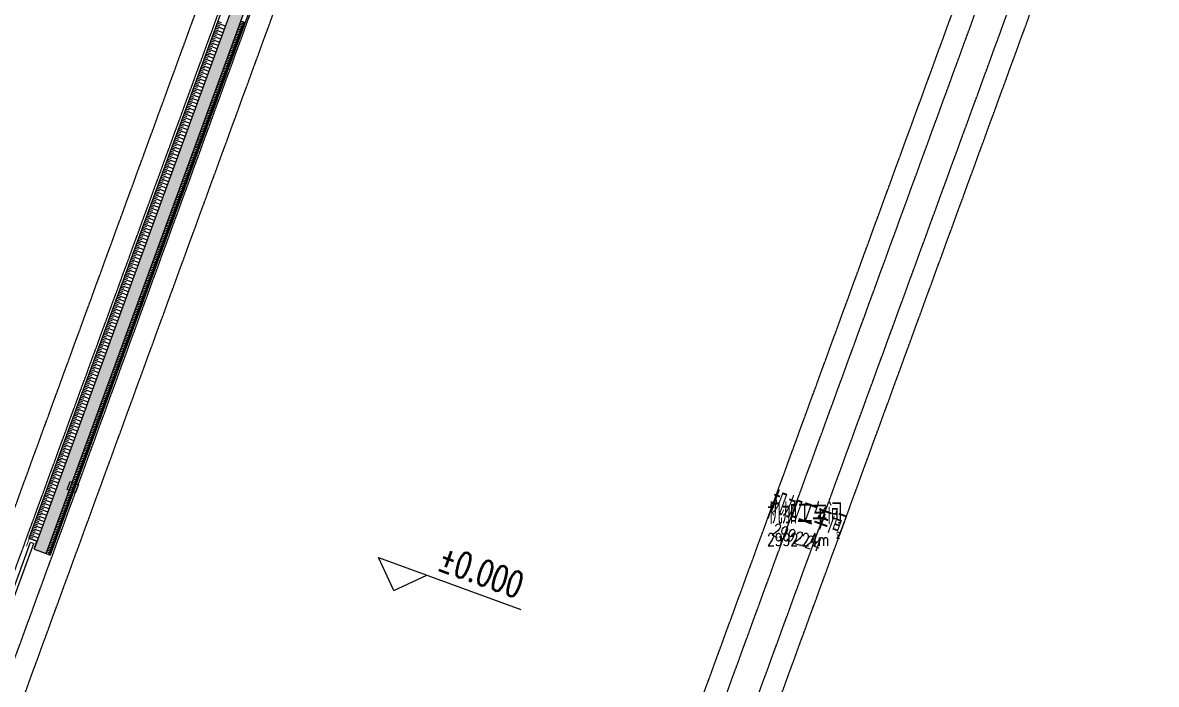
# Model space of a CAD drawing. Extents: x -111898 to 889894, y -2 to 1194865.
# Drawn here: x 686082 to 712396, y 981947 to 997306 of the extents above; entities that cross this region are included whole.
import ezdxf

# ---------------------------------------------------------------- set-up
doc = ezdxf.new("R2010")
doc.units = 0
doc.header["$LTSCALE"] = 10
doc.header["$MEASUREMENT"] = 0
doc.linetypes.add('10平面$0$10平面$0$DASH', pattern=[0.35, 0.25, -0.1])
doc.linetypes.add('10平面$0$DASH', pattern=[0.35, 0.25, -0.1])
doc.layers.get('Defpoints').update_dxf_attribs({"color": 210})
for name, color, linetype in [('0-WALL', 252, 'Continuous'), ('10平面$0$10平面$0$WINDOW', 4, 'Continuous'), ('10平面$0$10平面$0$WINDOW_TEXT', 7, 'Continuous'), ('10平面$0$99平面图例外参$0$A-HATCH-2', 251, 'Continuous'), ('10平面$0$A-LIN-V', 9, 'Continuous'), ('10平面$0$A-SFCE', 30, 'Continuous'), ('10平面$0$AS-WALL', 40, 'Continuous'), ('10平面$0$PUB_HATCH', 8, 'Continuous'), ('WALL', 252, 'Continuous'), ('建-房间', 252, 'Continuous')]:
    doc.layers.add(name, color=color, linetype=linetype)
doc.styles.add('10平面$0$10平面$0$_TCH_WINDOW', font='SIMPLEX', dxfattribs={"height": 3.5, "bigfont": 'GBCBIG'})
doc.styles.add('10平面$0$A-AREA', font='SIMPLEX', dxfattribs={"bigfont": 'GBCBIG'})
doc.styles.add('10平面$0$A-STANDARD', font='SIMPLEX', dxfattribs={"bigfont": 'GBCBIG'})
doc.styles.add('A-AREA', font='SIMPLEX', dxfattribs={"bigfont": 'GBCBIG'})

# ---------------------------------------------------------------- blocks, each defined once
blk = doc.blocks.new('10平面$0$10平面$0$$DorLib2D$00000126')
at = {"color": 0, "linetype": 'Continuous'}
for p, q in [((-0.532, 0.5), (-0.532, 0.9)), ((0.532, 0.9), (0.532, 0.5))]:
    blk.add_line(p, q, dxfattribs=at)
at = {"color": 0, "linetype": '10平面$0$10平面$0$DASH'}
for p, q in [((-0.532, 0.9), (0.532, 0.9)), ((-0.532, 0.5), (0.532, 0.5))]:
    blk.add_line(p, q, dxfattribs=at)
blk = doc.blocks.new('10平面$0$3333')
at = {"layer": '10平面$0$A-SFCE', "const_width": 20}
blk.add_lwpolyline([(-227064, 766320), (-227064, 766510), (-227244, 766510), (-227244, 766320)], dxfattribs=at)
blk = doc.blocks.new('10平面$0$99平面图例外参$0$$LinePat$填挖边坡')
at = {"color": 0}
for p, q in [((0, 0), (0, -1500)), ((300, 0), (300, -600))]:
    blk.add_line(p, q, dxfattribs=at)
at = {"layer": 'Defpoints', "color": 0}
blk.add_point((600, 0), dxfattribs=at)

msp = doc.modelspace()

# ---------------------------------------------------------------- hatches: boundary and pattern name
at = {"layer": '0-WALL'}
h = msp.add_hatch(dxfattribs=at)
h.set_pattern_fill('草坪或沼泽', color=8, scale=400, angle=-0.200257)
h.set_pattern_definition([(359.79974, (-824318.4, 704905.5), (1605.5824, 1594.398), [240, -48, 64, -48, 240, -960]), (359.79974, (-824398.3, 704953.8), (1605.5824, 1594.398), [160, -120, 240, -120, 160, -800]), (359.79974, (-823836, 705591.9), (1605.5824, 1594.398), [200, -80, 200, -1120]), (359.79974, (-824634.9, 705914.7), (1605.5824, 1594.398), [80, -160, 80, -1280]), (89.79974, (-824474.9, 705914.1), (-1594.398, 1605.5824), [144, -1456]), (89.79974, (-823998.3, 704952.4), (-1594.398, 1605.5824), [160, -1440]), (89.79974, (-823596, 705591), (-1594.398, 1605.5824), [160, -1440]), (44.79974, (-823790.3, 704935.7), (5.5922, 1599.9902), [160, -2102.7417]), (134.79974, (-824206.3, 704937.2), (-1599.9902, 5.5922), [160, -2102.7417]), (63.23469, (-823838.3, 704943.9), (5.5922, 1599.99023), [160, -3417.7088]), (75.7635, (-823918.27, 704952.15), (5.59221, 1599.99023), [160, -6436.969]), (75.7635, (-823516.03, 705590.75), (5.59221, 1599.99023), [128, -6468.969]), (75.7635, (-824442.9, 705914), (5.59221, 1599.99023), [112, -6484.969]), (103.835987, (-824078.27, 704952.7), (5.59221, 1599.99023), [160, -6436.969]), (103.835987, (-823676.03, 705591.3), (5.59221, 1599.99023), [128, -6468.969]), (103.835987, (-824506.9, 705914.2), (5.59221, 1599.99023), [112, -6484.969]), (116.364795, (-824158.3, 704945), (5.5922, 1599.99023), [160, -3417.7069])])
edge = h.paths.add_edge_path()
edge.add_line((741503.08, 933538.38), (741712.87, 934018.57))
edge.add_line((741712.87, 934018.57), (745060.96, 941812.89))
edge.add_line((745060.96, 941812.89), (766890.86, 1001849.76))
edge.add_line((766890.86, 1001849.76), (760346.98, 1016169.02))
edge.add_line((760346.98, 1016169.02), (737579.78, 1026362.54))
edge.add_line((737579.78, 1026362.54), (720756.11, 1037729.77))
edge.add_line((720756.11, 1037729.77), (653654.65, 1067773.01))
edge.add_line((653654.65, 1067773.01), (467795.25, 820503.81))
edge.add_line((467795.25, 820503.81), (468143.58, 820404.89))
edge.add_line((468143.58, 820404.89), (647181.92, 1058601.18))
edge.add_line((647181.92, 1058601.18), (648464.56, 1058132.56))
edge.add_line((648464.56, 1058132.56), (650350.23, 1063296.8))
edge.add_line((650350.23, 1063296.8), (720796.15, 1037558.69))
edge.add_line((720796.15, 1037558.69), (718909.6, 1032395.07))
edge.add_line((718909.6, 1032395.07), (725484.49, 1029992.9))
edge.add_line((725484.49, 1029992.9), (726513.26, 1032808.65))
edge.add_line((726513.26, 1032808.65), (729331.07, 1031779.14))
edge.add_line((729331.07, 1031779.14), (728302.36, 1028963.46))
edge.add_line((728302.36, 1028963.46), (747084.56, 1022101.19))
edge.add_line((747084.56, 1022101.19), (755217.14, 1018452.95))
edge.add_arc((743028.5, 1006160.87), 17310.64, -14.619994, 45.242091, ccw=False)
edge.add_line((759778.64, 1001791.54), (760685.99, 1001458.08))
edge.add_line((760685.99, 1001458.08), (765094.65, 999847.31))
edge.add_line((765094.65, 999847.31), (740941.69, 933744.02))
edge.add_line((740941.69, 933744.02), (741503.08, 933538.38))
at = {"layer": '10平面$0$PUB_HATCH'}
h = msp.add_hatch(dxfattribs=at)
h.set_pattern_fill('石膏板', color=256, scale=30, angle=-20.070289, style=0)
h.set_pattern_definition([(24.929711, (581260.3, 187846.72), (-44.707476, 96.183378), [24, -82.06602]), (114.929711, (581417.13, 187789.42), (-96.183378, -44.707476), [24, -82.06602])])
h.paths.add_polyline_path([(686628.72, 984982.24), (702058.31, 1027213.41), (701776.53, 1027316.36), (686346.94, 985085.19)])

# ---------------------------------------------------------------- linework, layer by layer
at = {"layer": '10平面$0$A-LIN-V', "color": 8}
for p, q in [((701588.67, 1027385), (686227.72, 985341.68)), ((702152.23, 1027179.1), (686722.65, 984947.92)), ((686415.57, 985273.05), (686227.72, 985341.68)), ((686628.72, 984982.24), (686722.65, 984947.92))]:
    msp.add_line(p, q, dxfattribs=at)
at = {"layer": '10平面$0$AS-WALL', "color": 8}
for p, q in [((701776.53, 1027316.36), (686346.94, 985085.19)), ((686628.72, 984982.24), (702058.31, 1027213.41)), ((686346.94, 985085.19), (686628.72, 984982.24))]:
    msp.add_line(p, q, dxfattribs=at)
at = {"layer": 'Defpoints', "color": 8}
msp.add_lwpolyline([(687305.5, 986397.52), (687117.65, 986466.15), (687186.28, 986654.01), (687374.14, 986585.37)], close=True, dxfattribs=at)
at = {"layer": 'WALL', "color": 8, "linetype": '10平面$0$DASH'}
for p, q in [((670769.92, 944636), (701895.69, 1029828)), ((671239.56, 944464.41), (702365.32, 1029656.41)), ((671897.05, 944224.19), (703022.81, 1029416.19)), ((672366.69, 944052.6), (703492.45, 1029244.6)), ((686267.92, 938973.65), (717393.68, 1024165.65)), ((686737.55, 938802.06), (717863.32, 1023994.06)), ((687395.04, 938561.84), (718520.81, 1023753.84)), ((687864.68, 938390.25), (718990.44, 1023582.26))]:
    msp.add_line(p, q, dxfattribs=at)
at = {"layer": 'WALL', "color": 8}
for p, q in [((694697.35, 984122.69), (694339.69, 984892.16)), ((694339.69, 984892.16), (697645.93, 983684.19)), ((694697.35, 984122.69), (695466.82, 984480.35))]:
    msp.add_line(p, q, dxfattribs=at)

# ---------------------------------------------------------------- block references
at = {"layer": '10平面$0$10平面$0$WINDOW'}
ref = msp.add_blockref('10平面$0$10平面$0$$DorLib2D$00000126', (685522.79, 982683.77), dxfattribs=dict(at, xscale=-5000, yscale=-200, zscale=200, rotation=249.9297114355303))
ref.add_attrib('A', 'JLM5050', (685625.44, 982269.58), dxfattribs={"layer": '10平面$0$10平面$0$WINDOW_TEXT', "height": 148.75, "rotation": 69.929711, "style": '10平面$0$10平面$0$_TCH_WINDOW', "width": 0.705882})
at = {"layer": '10平面$0$99平面图例外参$0$A-HATCH-2', "color": 8}
for p, xscale, yscale, zscale, rotation in [((690596.93, 997300.33), 0.1334573205823481, 0.1333333333333333, 0.1333333333333333, 69.92971143541095), ((691238.96, 997309.18), 0.06666901738333265, 0.06666666666666667, 0.06666666666666667, 249.9297114337832), ((690487.02, 996999.49), 0.1334573205823481, 0.1333333333333333, 0.1333333333333333, 69.92971143541095), ((690514.5, 997074.7), 0.1334573205823481, 0.1333333333333333, 0.1333333333333333, 69.92971143541095), ((690541.97, 997149.91), 0.1334573205823481, 0.1333333333333333, 0.1333333333333333, 69.92971143541095), ((690569.45, 997225.12), 0.1334573205823481, 0.1333333333333333, 0.1333333333333333, 69.92971143541095), ((691142.87, 997046.18), 0.06666901738333265, 0.06666666666666667, 0.06666666666666667, 249.9297114337832), ((691156.59, 997083.75), 0.06666901738333265, 0.06666666666666667, 0.06666666666666667, 249.9297114337832), ((691170.32, 997121.32), 0.06666901738333265, 0.06666666666666667, 0.06666666666666667, 249.9297114337832), ((691184.05, 997158.89), 0.06666901738333265, 0.06666666666666667, 0.06666666666666667, 249.9297114337832), ((691197.78, 997196.47), 0.06666901738333265, 0.06666666666666667, 0.06666666666666667, 249.9297114337832), ((691211.5, 997234.04), 0.06666901738333265, 0.06666666666666667, 0.06666666666666667, 249.9297114337832), ((691225.23, 997271.61), 0.06666901738333265, 0.06666666666666667, 0.06666666666666667, 249.9297114337832), ((690404.58, 996773.85), 0.1334573205823481, 0.1333333333333333, 0.1333333333333333, 69.92971143541095), ((690432.06, 996849.06), 0.1334573205823481, 0.1333333333333333, 0.1333333333333333, 69.92971143541095), ((690459.54, 996924.28), 0.1334573205823481, 0.1333333333333333, 0.1333333333333333, 69.92971143541095), ((691046.77, 996783.17), 0.06666901738333265, 0.06666666666666667, 0.06666666666666667, 249.9297114337832), ((691060.5, 996820.74), 0.06666901738333265, 0.06666666666666667, 0.06666666666666667, 249.9297114337832), ((691074.23, 996858.32), 0.06666901738333265, 0.06666666666666667, 0.06666666666666667, 249.9297114337832), ((691087.96, 996895.89), 0.06666901738333265, 0.06666666666666667, 0.06666666666666667, 249.9297114337832), ((691101.68, 996933.46), 0.06666901738333265, 0.06666666666666667, 0.06666666666666667, 249.9297114337832), ((691115.41, 996971.03), 0.06666901738333265, 0.06666666666666667, 0.06666666666666667, 249.9297114337832), ((691129.14, 997008.6), 0.06666901738333265, 0.06666666666666667, 0.06666666666666667, 249.9297114337832), ((690294.66, 996473.01), 0.1334573205823481, 0.1333333333333333, 0.1333333333333333, 69.92971143541095), ((690322.14, 996548.22), 0.1334573205823481, 0.1333333333333333, 0.1333333333333333, 69.92971143541095), ((690349.62, 996623.43), 0.1334573205823481, 0.1333333333333333, 0.1333333333333333, 69.92971143541095), ((690377.1, 996698.64), 0.1334573205823481, 0.1333333333333333, 0.1333333333333333, 69.92971143541095), ((690950.68, 996520.17), 0.06666901738333265, 0.06666666666666667, 0.06666666666666667, 249.9297114337832), ((690964.41, 996557.74), 0.06666901738333265, 0.06666666666666667, 0.06666666666666667, 249.9297114337832), ((690978.14, 996595.31), 0.06666901738333265, 0.06666666666666667, 0.06666666666666667, 249.9297114337832), ((690991.87, 996632.88), 0.06666901738333265, 0.06666666666666667, 0.06666666666666667, 249.9297114337832), ((691005.59, 996670.45), 0.06666901738333265, 0.06666666666666667, 0.06666666666666667, 249.9297114337832), ((691019.32, 996708.03), 0.06666901738333265, 0.06666666666666667, 0.06666666666666667, 249.9297114337832), ((691033.05, 996745.6), 0.06666901738333265, 0.06666666666666667, 0.06666666666666667, 249.9297114337832), ((690212.22, 996247.37), 0.1334573205823481, 0.1333333333333333, 0.1333333333333333, 69.92971143541095), ((690239.7, 996322.58), 0.1334573205823481, 0.1333333333333333, 0.1333333333333333, 69.92971143541095), ((690267.18, 996397.79), 0.1334573205823481, 0.1333333333333333, 0.1333333333333333, 69.92971143541095), ((690854.59, 996257.16), 0.06666901738333265, 0.06666666666666667, 0.06666666666666667, 249.9297114337832), ((690868.32, 996294.73), 0.06666901738333265, 0.06666666666666667, 0.06666666666666667, 249.9297114337832), ((690882.05, 996332.3), 0.06666901738333265, 0.06666666666666667, 0.06666666666666667, 249.9297114337832), ((690895.77, 996369.88), 0.06666901738333265, 0.06666666666666667, 0.06666666666666667, 249.9297114337832), ((690909.5, 996407.45), 0.06666901738333265, 0.06666666666666667, 0.06666666666666667, 249.9297114337832), ((690923.23, 996445.02), 0.06666901738333265, 0.06666666666666667, 0.06666666666666667, 249.9297114337832), ((690936.96, 996482.59), 0.06666901738333265, 0.06666666666666667, 0.06666666666666667, 249.9297114337832), ((690102.31, 995946.52), 0.1334573205823481, 0.1333333333333333, 0.1333333333333333, 69.92971143541095), ((690129.78, 996021.74), 0.1334573205823481, 0.1333333333333333, 0.1333333333333333, 69.92971143541095), ((690157.26, 996096.95), 0.1334573205823481, 0.1333333333333333, 0.1333333333333333, 69.92971143541095), ((690184.74, 996172.16), 0.1334573205823481, 0.1333333333333333, 0.1333333333333333, 69.92971143541095), ((690758.5, 995994.15), 0.06666901738333265, 0.06666666666666667, 0.06666666666666667, 249.9297114337832), ((690772.23, 996031.73), 0.06666901738333265, 0.06666666666666667, 0.06666666666666667, 249.9297114337832), ((690785.95, 996069.3), 0.06666901738333265, 0.06666666666666667, 0.06666666666666667, 249.9297114337832), ((690799.68, 996106.87), 0.06666901738333265, 0.06666666666666667, 0.06666666666666667, 249.9297114337832), ((690813.41, 996144.44), 0.06666901738333265, 0.06666666666666667, 0.06666666666666667, 249.9297114337832), ((690827.14, 996182.02), 0.06666901738333265, 0.06666666666666667, 0.06666666666666667, 249.9297114337832), ((690840.86, 996219.59), 0.06666901738333265, 0.06666666666666667, 0.06666666666666667, 249.9297114337832), ((690019.87, 995720.89), 0.1334573205823481, 0.1333333333333333, 0.1333333333333333, 69.92971143541095), ((690047.35, 995796.1), 0.1334573205823481, 0.1333333333333333, 0.1333333333333333, 69.92971143541095), ((690074.83, 995871.31), 0.1334573205823481, 0.1333333333333333, 0.1333333333333333, 69.92971143541095), ((690662.41, 995731.15), 0.06666901738333265, 0.06666666666666667, 0.06666666666666667, 249.9297114337832), ((690676.14, 995768.72), 0.06666901738333265, 0.06666666666666667, 0.06666666666666667, 249.9297114337832), ((690689.86, 995806.29), 0.06666901738333265, 0.06666666666666667, 0.06666666666666667, 249.9297114337832), ((690703.59, 995843.87), 0.06666901738333265, 0.06666666666666667, 0.06666666666666667, 249.9297114337832), ((690717.32, 995881.44), 0.06666901738333265, 0.06666666666666667, 0.06666666666666667, 249.9297114337832), ((690731.05, 995919.01), 0.06666901738333265, 0.06666666666666667, 0.06666666666666667, 249.9297114337832), ((690744.77, 995956.58), 0.06666901738333265, 0.06666666666666667, 0.06666666666666667, 249.9297114337832), ((689909.95, 995420.04), 0.1334573205823481, 0.1333333333333333, 0.1333333333333333, 69.92971143541095), ((689937.43, 995495.25), 0.1334573205823481, 0.1333333333333333, 0.1333333333333333, 69.92971143541095), ((689964.91, 995570.47), 0.1334573205823481, 0.1333333333333333, 0.1333333333333333, 69.92971143541095), ((689992.39, 995645.68), 0.1334573205823481, 0.1333333333333333, 0.1333333333333333, 69.92971143541095), ((690566.32, 995468.14), 0.06666901738333265, 0.06666666666666667, 0.06666666666666667, 249.9297114337832), ((690580.04, 995505.72), 0.06666901738333265, 0.06666666666666667, 0.06666666666666667, 249.9297114337832), ((690593.77, 995543.29), 0.06666901738333265, 0.06666666666666667, 0.06666666666666667, 249.9297114337832), ((690607.5, 995580.86), 0.06666901738333265, 0.06666666666666667, 0.06666666666666667, 249.9297114337832), ((690621.23, 995618.43), 0.06666901738333265, 0.06666666666666667, 0.06666666666666667, 249.9297114337832), ((690634.95, 995656), 0.06666901738333265, 0.06666666666666667, 0.06666666666666667, 249.9297114337832), ((690648.68, 995693.58), 0.06666901738333265, 0.06666666666666667, 0.06666666666666667, 249.9297114337832), ((689827.51, 995194.41), 0.1334573205823481, 0.1333333333333333, 0.1333333333333333, 69.92971143541095), ((689854.99, 995269.62), 0.1334573205823481, 0.1333333333333333, 0.1333333333333333, 69.92971143541095), ((689882.47, 995344.83), 0.1334573205823481, 0.1333333333333333, 0.1333333333333333, 69.92971143541095), ((690470.22, 995205.14), 0.06666901738333265, 0.06666666666666667, 0.06666666666666667, 249.9297114337832), ((690483.95, 995242.71), 0.06666901738333265, 0.06666666666666667, 0.06666666666666667, 249.9297114337832), ((690497.68, 995280.28), 0.06666901738333265, 0.06666666666666667, 0.06666666666666667, 249.9297114337832), ((690511.41, 995317.85), 0.06666901738333265, 0.06666666666666667, 0.06666666666666667, 249.9297114337832), ((690525.13, 995355.43), 0.06666901738333265, 0.06666666666666667, 0.06666666666666667, 249.9297114337832), ((690538.86, 995393), 0.06666901738333265, 0.06666666666666667, 0.06666666666666667, 249.9297114337832), ((690552.59, 995430.57), 0.06666901738333265, 0.06666666666666667, 0.06666666666666667, 249.9297114337832), ((689717.59, 994893.56), 0.1334573205823481, 0.1333333333333333, 0.1333333333333333, 69.92971143541095), ((689745.07, 994968.77), 0.1334573205823481, 0.1333333333333333, 0.1333333333333333, 69.92971143541095), ((689772.55, 995043.98), 0.1334573205823481, 0.1333333333333333, 0.1333333333333333, 69.92971143541095), ((689800.03, 995119.2), 0.1334573205823481, 0.1333333333333333, 0.1333333333333333, 69.92971143541095), ((690374.13, 994942.13), 0.06666901738333265, 0.06666666666666667, 0.06666666666666667, 249.9297114337832), ((690387.86, 994979.7), 0.06666901738333265, 0.06666666666666667, 0.06666666666666667, 249.9297114337832), ((690401.59, 995017.28), 0.06666901738333265, 0.06666666666666667, 0.06666666666666667, 249.9297114337832), ((690415.32, 995054.85), 0.06666901738333265, 0.06666666666666667, 0.06666666666666667, 249.9297114337832), ((690429.04, 995092.42), 0.06666901738333265, 0.06666666666666667, 0.06666666666666667, 249.9297114337832), ((690442.77, 995129.99), 0.06666901738333265, 0.06666666666666667, 0.06666666666666667, 249.9297114337832), ((690456.5, 995167.57), 0.06666901738333265, 0.06666666666666667, 0.06666666666666667, 249.9297114337832), ((689635.16, 994667.93), 0.1334573205823481, 0.1333333333333333, 0.1333333333333333, 69.92971143541095), ((689662.64, 994743.14), 0.1334573205823481, 0.1333333333333333, 0.1333333333333333, 69.92971143541095), ((689690.12, 994818.35), 0.1334573205823481, 0.1333333333333333, 0.1333333333333333, 69.92971143541095), ((690278.04, 994679.13), 0.06666901738333265, 0.06666666666666667, 0.06666666666666667, 249.9297114337832), ((690291.77, 994716.7), 0.06666901738333265, 0.06666666666666667, 0.06666666666666667, 249.9297114337832), ((690305.5, 994754.27), 0.06666901738333265, 0.06666666666666667, 0.06666666666666667, 249.9297114337832), ((690319.22, 994791.84), 0.06666901738333265, 0.06666666666666667, 0.06666666666666667, 249.9297114337832), ((690332.95, 994829.42), 0.06666901738333265, 0.06666666666666667, 0.06666666666666667, 249.9297114337832), ((690346.68, 994866.99), 0.06666901738333265, 0.06666666666666667, 0.06666666666666667, 249.9297114337832), ((690360.41, 994904.56), 0.06666901738333265, 0.06666666666666667, 0.06666666666666667, 249.9297114337832), ((689525.24, 994367.08), 0.1334573205823481, 0.1333333333333333, 0.1333333333333333, 69.92971143541095), ((689552.72, 994442.29), 0.1334573205823481, 0.1333333333333333, 0.1333333333333333, 69.92971143541095), ((689580.2, 994517.5), 0.1334573205823481, 0.1333333333333333, 0.1333333333333333, 69.92971143541095), ((689607.68, 994592.71), 0.1334573205823481, 0.1333333333333333, 0.1333333333333333, 69.92971143541095), ((690181.95, 994416.12), 0.06666901738333265, 0.06666666666666667, 0.06666666666666667, 249.9297114337832), ((690195.68, 994453.69), 0.06666901738333265, 0.06666666666666667, 0.06666666666666667, 249.9297114337832), ((690209.4, 994491.27), 0.06666901738333265, 0.06666666666666667, 0.06666666666666667, 249.9297114337832), ((690223.13, 994528.84), 0.06666901738333265, 0.06666666666666667, 0.06666666666666667, 249.9297114337832), ((690236.86, 994566.41), 0.06666901738333265, 0.06666666666666667, 0.06666666666666667, 249.9297114337832), ((690250.59, 994603.98), 0.06666901738333265, 0.06666666666666667, 0.06666666666666667, 249.9297114337832), ((690264.31, 994641.55), 0.06666901738333265, 0.06666666666666667, 0.06666666666666667, 249.9297114337832), ((689442.8, 994141.44), 0.1334573205823481, 0.1333333333333333, 0.1333333333333333, 69.92971143541095), ((689470.28, 994216.66), 0.1334573205823481, 0.1333333333333333, 0.1333333333333333, 69.92971143541095), ((689497.76, 994291.87), 0.1334573205823481, 0.1333333333333333, 0.1333333333333333, 69.92971143541095), ((690085.86, 994153.12), 0.06666901738333265, 0.06666666666666667, 0.06666666666666667, 249.9297114337832), ((690099.59, 994190.69), 0.06666901738333265, 0.06666666666666667, 0.06666666666666667, 249.9297114337832), ((690113.31, 994228.26), 0.06666901738333265, 0.06666666666666667, 0.06666666666666667, 249.9297114337832), ((690127.04, 994265.83), 0.06666901738333265, 0.06666666666666667, 0.06666666666666667, 249.9297114337832), ((690140.77, 994303.4), 0.06666901738333265, 0.06666666666666667, 0.06666666666666667, 249.9297114337832), ((690154.49, 994340.98), 0.06666901738333265, 0.06666666666666667, 0.06666666666666667, 249.9297114337832), ((690168.22, 994378.55), 0.06666901738333265, 0.06666666666666667, 0.06666666666666667, 249.9297114337832), ((689332.88, 993840.6), 0.1334573205823481, 0.1333333333333333, 0.1333333333333333, 69.92971143541095), ((689360.36, 993915.81), 0.1334573205823481, 0.1333333333333333, 0.1333333333333333, 69.92971143541095), ((689387.84, 993991.02), 0.1334573205823481, 0.1333333333333333, 0.1333333333333333, 69.92971143541095), ((689415.32, 994066.23), 0.1334573205823481, 0.1333333333333333, 0.1333333333333333, 69.92971143541095), ((689989.77, 993890.11), 0.06666901738333265, 0.06666666666666667, 0.06666666666666667, 249.9297114337832), ((690003.49, 993927.68), 0.06666901738333265, 0.06666666666666667, 0.06666666666666667, 249.9297114337832), ((690017.22, 993965.25), 0.06666901738333265, 0.06666666666666667, 0.06666666666666667, 249.9297114337832), ((690030.95, 994002.83), 0.06666901738333265, 0.06666666666666667, 0.06666666666666667, 249.9297114337832), ((690044.68, 994040.4), 0.06666901738333265, 0.06666666666666667, 0.06666666666666667, 249.9297114337832), ((690058.4, 994077.97), 0.06666901738333265, 0.06666666666666667, 0.06666666666666667, 249.9297114337832), ((690072.13, 994115.54), 0.06666901738333265, 0.06666666666666667, 0.06666666666666667, 249.9297114337832), ((689250.45, 993614.96), 0.1334573205823481, 0.1333333333333333, 0.1333333333333333, 69.92971143541095), ((689277.93, 993690.17), 0.1334573205823481, 0.1333333333333333, 0.1333333333333333, 69.92971143541095), ((689305.4, 993765.39), 0.1334573205823481, 0.1333333333333333, 0.1333333333333333, 69.92971143541095), ((689893.67, 993627.1), 0.06666901738333265, 0.06666666666666667, 0.06666666666666667, 249.9297114337832), ((689907.4, 993664.68), 0.06666901738333265, 0.06666666666666667, 0.06666666666666667, 249.9297114337832), ((689921.13, 993702.25), 0.06666901738333265, 0.06666666666666667, 0.06666666666666667, 249.9297114337832), ((689934.86, 993739.82), 0.06666901738333265, 0.06666666666666667, 0.06666666666666667, 249.9297114337832), ((689948.58, 993777.39), 0.06666901738333265, 0.06666666666666667, 0.06666666666666667, 249.9297114337832), ((689962.31, 993814.97), 0.06666901738333265, 0.06666666666666667, 0.06666666666666667, 249.9297114337832), ((689976.04, 993852.54), 0.06666901738333265, 0.06666666666666667, 0.06666666666666667, 249.9297114337832), ((689140.53, 993314.12), 0.1334573205823481, 0.1333333333333333, 0.1333333333333333, 69.92971143541095), ((689168.01, 993389.33), 0.1334573205823481, 0.1333333333333333, 0.1333333333333333, 69.92971143541095), ((689195.49, 993464.54), 0.1334573205823481, 0.1333333333333333, 0.1333333333333333, 69.92971143541095), ((689222.97, 993539.75), 0.1334573205823481, 0.1333333333333333, 0.1333333333333333, 69.92971143541095), ((689797.58, 993364.1), 0.06666901738333265, 0.06666666666666667, 0.06666666666666667, 249.9297114337832), ((689811.31, 993401.67), 0.06666901738333265, 0.06666666666666667, 0.06666666666666667, 249.9297114337832), ((689825.04, 993439.24), 0.06666901738333265, 0.06666666666666667, 0.06666666666666667, 249.9297114337832), ((689838.76, 993476.82), 0.06666901738333265, 0.06666666666666667, 0.06666666666666667, 249.9297114337832), ((689852.49, 993514.39), 0.06666901738333265, 0.06666666666666667, 0.06666666666666667, 249.9297114337832), ((689866.22, 993551.96), 0.06666901738333265, 0.06666666666666667, 0.06666666666666667, 249.9297114337832), ((689879.95, 993589.53), 0.06666901738333265, 0.06666666666666667, 0.06666666666666667, 249.9297114337832), ((689058.09, 993088.48), 0.1334573205823481, 0.1333333333333333, 0.1333333333333333, 69.92971143541095), ((689085.57, 993163.69), 0.1334573205823481, 0.1333333333333333, 0.1333333333333333, 69.92971143541095), ((689113.05, 993238.9), 0.1334573205823481, 0.1333333333333333, 0.1333333333333333, 69.92971143541095), ((689701.49, 993101.09), 0.06666901738333265, 0.06666666666666667, 0.06666666666666667, 249.9297114337832), ((689715.22, 993138.67), 0.06666901738333265, 0.06666666666666667, 0.06666666666666667, 249.9297114337832), ((689728.95, 993176.24), 0.06666901738333265, 0.06666666666666667, 0.06666666666666667, 249.9297114337832), ((689742.67, 993213.81), 0.06666901738333265, 0.06666666666666667, 0.06666666666666667, 249.9297114337832), ((689756.4, 993251.38), 0.06666901738333265, 0.06666666666666667, 0.06666666666666667, 249.9297114337832), ((689770.13, 993288.95), 0.06666901738333265, 0.06666666666666667, 0.06666666666666667, 249.9297114337832), ((689783.86, 993326.53), 0.06666901738333265, 0.06666666666666667, 0.06666666666666667, 249.9297114337832), ((688948.17, 992787.63), 0.1334573205823481, 0.1333333333333333, 0.1333333333333333, 69.92971143541095), ((688975.65, 992862.85), 0.1334573205823481, 0.1333333333333333, 0.1333333333333333, 69.92971143541095), ((689003.13, 992938.06), 0.1334573205823481, 0.1333333333333333, 0.1333333333333333, 69.92971143541095), ((689030.61, 993013.27), 0.1334573205823481, 0.1333333333333333, 0.1333333333333333, 69.92971143541095), ((689605.4, 992838.09), 0.06666901738333265, 0.06666666666666667, 0.06666666666666667, 249.9297114337832), ((689619.13, 992875.66), 0.06666901738333265, 0.06666666666666667, 0.06666666666666667, 249.9297114337832), ((689632.85, 992913.23), 0.06666901738333265, 0.06666666666666667, 0.06666666666666667, 249.9297114337832), ((689646.58, 992950.8), 0.06666901738333265, 0.06666666666666667, 0.06666666666666667, 249.9297114337832), ((689660.31, 992988.38), 0.06666901738333265, 0.06666666666666667, 0.06666666666666667, 249.9297114337832), ((689674.04, 993025.95), 0.06666901738333265, 0.06666666666666667, 0.06666666666666667, 249.9297114337832), ((689687.76, 993063.52), 0.06666901738333265, 0.06666666666666667, 0.06666666666666667, 249.9297114337832), ((688865.73, 992562), 0.1334573205823481, 0.1333333333333333, 0.1333333333333333, 69.92971143541095), ((688893.21, 992637.21), 0.1334573205823481, 0.1333333333333333, 0.1333333333333333, 69.92971143541095), ((688920.69, 992712.42), 0.1334573205823481, 0.1333333333333333, 0.1333333333333333, 69.92971143541095), ((689509.31, 992575.08), 0.06666901738333265, 0.06666666666666667, 0.06666666666666667, 249.9297114337832), ((689523.03, 992612.65), 0.06666901738333265, 0.06666666666666667, 0.06666666666666667, 249.9297114337832), ((689536.76, 992650.23), 0.06666901738333265, 0.06666666666666667, 0.06666666666666667, 249.9297114337832), ((689550.49, 992687.8), 0.06666901738333265, 0.06666666666666667, 0.06666666666666667, 249.9297114337832), ((689564.22, 992725.37), 0.06666901738333265, 0.06666666666666667, 0.06666666666666667, 249.9297114337832), ((689577.94, 992762.94), 0.06666901738333265, 0.06666666666666667, 0.06666666666666667, 249.9297114337832), ((689591.67, 992800.52), 0.06666901738333265, 0.06666666666666667, 0.06666666666666667, 249.9297114337832), ((688755.82, 992261.15), 0.1334573205823481, 0.1333333333333333, 0.1333333333333333, 69.92971143541095), ((688783.3, 992336.36), 0.1334573205823481, 0.1333333333333333, 0.1333333333333333, 69.92971143541095), ((688810.78, 992411.58), 0.1334573205823481, 0.1333333333333333, 0.1333333333333333, 69.92971143541095), ((688838.26, 992486.79), 0.1334573205823481, 0.1333333333333333, 0.1333333333333333, 69.92971143541095), ((689413.22, 992312.08), 0.06666901738333265, 0.06666666666666667, 0.06666666666666667, 249.9297114337832), ((689426.94, 992349.65), 0.06666901738333265, 0.06666666666666667, 0.06666666666666667, 249.9297114337832), ((689440.67, 992387.22), 0.06666901738333265, 0.06666666666666667, 0.06666666666666667, 249.9297114337832), ((689454.4, 992424.79), 0.06666901738333265, 0.06666666666666667, 0.06666666666666667, 249.9297114337832), ((689468.13, 992462.37), 0.06666901738333265, 0.06666666666666667, 0.06666666666666667, 249.9297114337832), ((689481.85, 992499.94), 0.06666901738333265, 0.06666666666666667, 0.06666666666666667, 249.9297114337832), ((689495.58, 992537.51), 0.06666901738333265, 0.06666666666666667, 0.06666666666666667, 249.9297114337832), ((688673.38, 992035.52), 0.1334573205823481, 0.1333333333333333, 0.1333333333333333, 69.92971143541095), ((688700.86, 992110.73), 0.1334573205823481, 0.1333333333333333, 0.1333333333333333, 69.92971143541095), ((688728.34, 992185.94), 0.1334573205823481, 0.1333333333333333, 0.1333333333333333, 69.92971143541095), ((689317.12, 992049.07), 0.06666901738333265, 0.06666666666666667, 0.06666666666666667, 249.9297114337832), ((689330.85, 992086.64), 0.06666901738333265, 0.06666666666666667, 0.06666666666666667, 249.9297114337832), ((689344.58, 992124.22), 0.06666901738333265, 0.06666666666666667, 0.06666666666666667, 249.9297114337832), ((689358.31, 992161.79), 0.06666901738333265, 0.06666666666666667, 0.06666666666666667, 249.9297114337832), ((689372.03, 992199.36), 0.06666901738333265, 0.06666666666666667, 0.06666666666666667, 249.9297114337832), ((689385.76, 992236.93), 0.06666901738333265, 0.06666666666666667, 0.06666666666666667, 249.9297114337832), ((689399.49, 992274.5), 0.06666901738333265, 0.06666666666666667, 0.06666666666666667, 249.9297114337832), ((688563.46, 991734.67), 0.1334573205823481, 0.1333333333333333, 0.1333333333333333, 69.92971143541095), ((688590.94, 991809.88), 0.1334573205823481, 0.1333333333333333, 0.1333333333333333, 69.92971143541095), ((688618.42, 991885.09), 0.1334573205823481, 0.1333333333333333, 0.1333333333333333, 69.92971143541095), ((688645.9, 991960.31), 0.1334573205823481, 0.1333333333333333, 0.1333333333333333, 69.92971143541095), ((689221.03, 991786.07), 0.06666901738333265, 0.06666666666666667, 0.06666666666666667, 249.9297114337832), ((689234.76, 991823.64), 0.06666901738333265, 0.06666666666666667, 0.06666666666666667, 249.9297114337832), ((689248.49, 991861.21), 0.06666901738333265, 0.06666666666666667, 0.06666666666666667, 249.9297114337832), ((689262.21, 991898.78), 0.06666901738333265, 0.06666666666666667, 0.06666666666666667, 249.9297114337832), ((689275.94, 991936.35), 0.06666901738333265, 0.06666666666666667, 0.06666666666666667, 249.9297114337832), ((689289.67, 991973.93), 0.06666901738333265, 0.06666666666666667, 0.06666666666666667, 249.9297114337832), ((689303.4, 992011.5), 0.06666901738333265, 0.06666666666666667, 0.06666666666666667, 249.9297114337832), ((688481.02, 991509.04), 0.1334573205823481, 0.1333333333333333, 0.1333333333333333, 69.92971143541095), ((688508.5, 991584.25), 0.1334573205823481, 0.1333333333333333, 0.1333333333333333, 69.92971143541095), ((688535.98, 991659.46), 0.1334573205823481, 0.1333333333333333, 0.1333333333333333, 69.92971143541095), ((689124.94, 991523.06), 0.06666901738333265, 0.06666666666666667, 0.06666666666666667, 249.9297114337832), ((689138.67, 991560.63), 0.06666901738333265, 0.06666666666666667, 0.06666666666666667, 249.9297114337832), ((689152.4, 991598.2), 0.06666901738333265, 0.06666666666666667, 0.06666666666666667, 249.9297114337832), ((689166.12, 991635.78), 0.06666901738333265, 0.06666666666666667, 0.06666666666666667, 249.9297114337832), ((689179.85, 991673.35), 0.06666901738333265, 0.06666666666666667, 0.06666666666666667, 249.9297114337832), ((689193.58, 991710.92), 0.06666901738333265, 0.06666666666666667, 0.06666666666666667, 249.9297114337832), ((689207.3, 991748.49), 0.06666901738333265, 0.06666666666666667, 0.06666666666666667, 249.9297114337832), ((688371.11, 991208.19), 0.1334573205823481, 0.1333333333333333, 0.1333333333333333, 69.92971143541095), ((688398.59, 991283.4), 0.1334573205823481, 0.1333333333333333, 0.1333333333333333, 69.92971143541095), ((688426.07, 991358.61), 0.1334573205823481, 0.1333333333333333, 0.1333333333333333, 69.92971143541095), ((688453.54, 991433.82), 0.1334573205823481, 0.1333333333333333, 0.1333333333333333, 69.92971143541095), ((689028.85, 991260.05), 0.06666901738333265, 0.06666666666666667, 0.06666666666666667, 249.9297114337832), ((689042.58, 991297.63), 0.06666901738333265, 0.06666666666666667, 0.06666666666666667, 249.9297114337832), ((689056.3, 991335.2), 0.06666901738333265, 0.06666666666666667, 0.06666666666666667, 249.9297114337832), ((689070.03, 991372.77), 0.06666901738333265, 0.06666666666666667, 0.06666666666666667, 249.9297114337832), ((689083.76, 991410.34), 0.06666901738333265, 0.06666666666666667, 0.06666666666666667, 249.9297114337832), ((689097.49, 991447.92), 0.06666901738333265, 0.06666666666666667, 0.06666666666666667, 249.9297114337832), ((689111.21, 991485.49), 0.06666901738333265, 0.06666666666666667, 0.06666666666666667, 249.9297114337832), ((688288.67, 990982.55), 0.1334573205823481, 0.1333333333333333, 0.1333333333333333, 69.92971143541095), ((688316.15, 991057.77), 0.1334573205823481, 0.1333333333333333, 0.1333333333333333, 69.92971143541095), ((688343.63, 991132.98), 0.1334573205823481, 0.1333333333333333, 0.1333333333333333, 69.92971143541095), ((688932.76, 990997.05), 0.06666901738333265, 0.06666666666666667, 0.06666666666666667, 249.9297114337832), ((688946.48, 991034.62), 0.06666901738333265, 0.06666666666666667, 0.06666666666666667, 249.9297114337832), ((688960.21, 991072.19), 0.06666901738333265, 0.06666666666666667, 0.06666666666666667, 249.9297114337832), ((688973.94, 991109.77), 0.06666901738333265, 0.06666666666666667, 0.06666666666666667, 249.9297114337832), ((688987.67, 991147.34), 0.06666901738333265, 0.06666666666666667, 0.06666666666666667, 249.9297114337832), ((689001.39, 991184.91), 0.06666901738333265, 0.06666666666666667, 0.06666666666666667, 249.9297114337832), ((689015.12, 991222.48), 0.06666901738333265, 0.06666666666666667, 0.06666666666666667, 249.9297114337832), ((688178.75, 990681.71), 0.1334573205823481, 0.1333333333333333, 0.1333333333333333, 69.92971143541095), ((688206.23, 990756.92), 0.1334573205823481, 0.1333333333333333, 0.1333333333333333, 69.92971143541095), ((688233.71, 990832.13), 0.1334573205823481, 0.1333333333333333, 0.1333333333333333, 69.92971143541095), ((688261.19, 990907.34), 0.1334573205823481, 0.1333333333333333, 0.1333333333333333, 69.92971143541095), ((688836.67, 990734.04), 0.06666901738333265, 0.06666666666666667, 0.06666666666666667, 249.9297114337832), ((688850.39, 990771.62), 0.06666901738333265, 0.06666666666666667, 0.06666666666666667, 249.9297114337832), ((688864.12, 990809.19), 0.06666901738333265, 0.06666666666666667, 0.06666666666666667, 249.9297114337832), ((688877.85, 990846.76), 0.06666901738333265, 0.06666666666666667, 0.06666666666666667, 249.9297114337832), ((688891.57, 990884.33), 0.06666901738333265, 0.06666666666666667, 0.06666666666666667, 249.9297114337832), ((688905.3, 990921.9), 0.06666901738333265, 0.06666666666666667, 0.06666666666666667, 249.9297114337832), ((688919.03, 990959.48), 0.06666901738333265, 0.06666666666666667, 0.06666666666666667, 249.9297114337832), ((688096.31, 990456.07), 0.1334573205823481, 0.1333333333333333, 0.1333333333333333, 69.92971143541095), ((688123.79, 990531.28), 0.1334573205823481, 0.1333333333333333, 0.1333333333333333, 69.92971143541095), ((688151.27, 990606.5), 0.1334573205823481, 0.1333333333333333, 0.1333333333333333, 69.92971143541095), ((688740.57, 990471.04), 0.06666901738333265, 0.06666666666666667, 0.06666666666666667, 249.9297114337832), ((688754.3, 990508.61), 0.06666901738333265, 0.06666666666666667, 0.06666666666666667, 249.9297114337832), ((688768.03, 990546.18), 0.06666901738333265, 0.06666666666666667, 0.06666666666666667, 249.9297114337832), ((688781.76, 990583.75), 0.06666901738333265, 0.06666666666666667, 0.06666666666666667, 249.9297114337832), ((688795.48, 990621.33), 0.06666901738333265, 0.06666666666666667, 0.06666666666666667, 249.9297114337832), ((688809.21, 990658.9), 0.06666901738333265, 0.06666666666666667, 0.06666666666666667, 249.9297114337832), ((688822.94, 990696.47), 0.06666901738333265, 0.06666666666666667, 0.06666666666666667, 249.9297114337832), ((687986.4, 990155.23), 0.1334573205823481, 0.1333333333333333, 0.1333333333333333, 69.92971143541095), ((688013.88, 990230.44), 0.1334573205823481, 0.1333333333333333, 0.1333333333333333, 69.92971143541095), ((688041.35, 990305.65), 0.1334573205823481, 0.1333333333333333, 0.1333333333333333, 69.92971143541095), ((688068.83, 990380.86), 0.1334573205823481, 0.1333333333333333, 0.1333333333333333, 69.92971143541095), ((688644.48, 990208.03), 0.06666901738333265, 0.06666666666666667, 0.06666666666666667, 249.9297114337832), ((688658.21, 990245.61), 0.06666901738333265, 0.06666666666666667, 0.06666666666666667, 249.9297114337832), ((688671.94, 990283.18), 0.06666901738333265, 0.06666666666666667, 0.06666666666666667, 249.9297114337832), ((688685.66, 990320.75), 0.06666901738333265, 0.06666666666666667, 0.06666666666666667, 249.9297114337832), ((688699.39, 990358.32), 0.06666901738333265, 0.06666666666666667, 0.06666666666666667, 249.9297114337832), ((688713.12, 990395.89), 0.06666901738333265, 0.06666666666666667, 0.06666666666666667, 249.9297114337832), ((688726.85, 990433.47), 0.06666901738333265, 0.06666666666666667, 0.06666666666666667, 249.9297114337832), ((687903.96, 989929.59), 0.1334573205823481, 0.1333333333333333, 0.1333333333333333, 69.92971143541095), ((687931.44, 990004.8), 0.1334573205823481, 0.1333333333333333, 0.1333333333333333, 69.92971143541095), ((687958.92, 990080.02), 0.1334573205823481, 0.1333333333333333, 0.1333333333333333, 69.92971143541095), ((688548.39, 989945.03), 0.06666901738333265, 0.06666666666666667, 0.06666666666666667, 249.9297114337832), ((688562.12, 989982.6), 0.06666901738333265, 0.06666666666666667, 0.06666666666666667, 249.9297114337832), ((688575.84, 990020.17), 0.06666901738333265, 0.06666666666666667, 0.06666666666666667, 249.9297114337832), ((688589.57, 990057.74), 0.06666901738333265, 0.06666666666666667, 0.06666666666666667, 249.9297114337832), ((688603.3, 990095.32), 0.06666901738333265, 0.06666666666666667, 0.06666666666666667, 249.9297114337832), ((688617.03, 990132.89), 0.06666901738333265, 0.06666666666666667, 0.06666666666666667, 249.9297114337832), ((688630.75, 990170.46), 0.06666901738333265, 0.06666666666666667, 0.06666666666666667, 249.9297114337832), ((687794.04, 989628.75), 0.1334573205823481, 0.1333333333333333, 0.1333333333333333, 69.92971143541095), ((687821.52, 989703.96), 0.1334573205823481, 0.1333333333333333, 0.1333333333333333, 69.92971143541095), ((687849, 989779.17), 0.1334573205823481, 0.1333333333333333, 0.1333333333333333, 69.92971143541095), ((687876.48, 989854.38), 0.1334573205823481, 0.1333333333333333, 0.1333333333333333, 69.92971143541095), ((688452.3, 989682.02), 0.06666901738333265, 0.06666666666666667, 0.06666666666666667, 249.9297114337832), ((688466.03, 989719.59), 0.06666901738333265, 0.06666666666666667, 0.06666666666666667, 249.9297114337832), ((688479.75, 989757.17), 0.06666901738333265, 0.06666666666666667, 0.06666666666666667, 249.9297114337832), ((688493.48, 989794.74), 0.06666901738333265, 0.06666666666666667, 0.06666666666666667, 249.9297114337832), ((688507.21, 989832.31), 0.06666901738333265, 0.06666666666666667, 0.06666666666666667, 249.9297114337832), ((688520.94, 989869.88), 0.06666901738333265, 0.06666666666666667, 0.06666666666666667, 249.9297114337832), ((688534.66, 989907.46), 0.06666901738333265, 0.06666666666666667, 0.06666666666666667, 249.9297114337832), ((687711.6, 989403.11), 0.1334573205823481, 0.1333333333333333, 0.1333333333333333, 69.92971143541095), ((687739.08, 989478.32), 0.1334573205823481, 0.1333333333333333, 0.1333333333333333, 69.92971143541095), ((687766.56, 989553.53), 0.1334573205823481, 0.1333333333333333, 0.1333333333333333, 69.92971143541095), ((688356.21, 989419.02), 0.06666901738333265, 0.06666666666666667, 0.06666666666666667, 249.9297114337832), ((688369.93, 989456.59), 0.06666901738333265, 0.06666666666666667, 0.06666666666666667, 249.9297114337832), ((688383.66, 989494.16), 0.06666901738333265, 0.06666666666666667, 0.06666666666666667, 249.9297114337832), ((688397.39, 989531.73), 0.06666901738333265, 0.06666666666666667, 0.06666666666666667, 249.9297114337832), ((688411.12, 989569.31), 0.06666901738333265, 0.06666666666666667, 0.06666666666666667, 249.9297114337832), ((688424.84, 989606.88), 0.06666901738333265, 0.06666666666666667, 0.06666666666666667, 249.9297114337832), ((688438.57, 989644.45), 0.06666901738333265, 0.06666666666666667, 0.06666666666666667, 249.9297114337832), ((687601.69, 989102.26), 0.1334573205823481, 0.1333333333333333, 0.1333333333333333, 69.92971143541095), ((687629.16, 989177.48), 0.1334573205823481, 0.1333333333333333, 0.1333333333333333, 69.92971143541095), ((687656.64, 989252.69), 0.1334573205823481, 0.1333333333333333, 0.1333333333333333, 69.92971143541095), ((687684.12, 989327.9), 0.1334573205823481, 0.1333333333333333, 0.1333333333333333, 69.92971143541095), ((688260.11, 989156.01), 0.06666901738333265, 0.06666666666666667, 0.06666666666666667, 249.9297114337832), ((688273.84, 989193.58), 0.06666901738333265, 0.06666666666666667, 0.06666666666666667, 249.9297114337832), ((688287.57, 989231.16), 0.06666901738333265, 0.06666666666666667, 0.06666666666666667, 249.9297114337832), ((688301.3, 989268.73), 0.06666901738333265, 0.06666666666666667, 0.06666666666666667, 249.9297114337832), ((688315.02, 989306.3), 0.06666901738333265, 0.06666666666666667, 0.06666666666666667, 249.9297114337832), ((688328.75, 989343.87), 0.06666901738333265, 0.06666666666666667, 0.06666666666666667, 249.9297114337832), ((688342.48, 989381.44), 0.06666901738333265, 0.06666666666666667, 0.06666666666666667, 249.9297114337832), ((687519.25, 988876.63), 0.1334573205823481, 0.1333333333333333, 0.1333333333333333, 69.92971143541095), ((687546.73, 988951.84), 0.1334573205823481, 0.1333333333333333, 0.1333333333333333, 69.92971143541095), ((687574.21, 989027.05), 0.1334573205823481, 0.1333333333333333, 0.1333333333333333, 69.92971143541095), ((688164.02, 988893.01), 0.06666901738333265, 0.06666666666666667, 0.06666666666666667, 249.9297114337832), ((688177.75, 988930.58), 0.06666901738333265, 0.06666666666666667, 0.06666666666666667, 249.9297114337832), ((688191.48, 988968.15), 0.06666901738333265, 0.06666666666666667, 0.06666666666666667, 249.9297114337832), ((688205.21, 989005.72), 0.06666901738333265, 0.06666666666666667, 0.06666666666666667, 249.9297114337832), ((688218.93, 989043.29), 0.06666901738333265, 0.06666666666666667, 0.06666666666666667, 249.9297114337832), ((688232.66, 989080.87), 0.06666901738333265, 0.06666666666666667, 0.06666666666666667, 249.9297114337832), ((688246.39, 989118.44), 0.06666901738333265, 0.06666666666666667, 0.06666666666666667, 249.9297114337832), ((687409.33, 988575.78), 0.1334573205823481, 0.1333333333333333, 0.1333333333333333, 69.92971143541095), ((687436.81, 988650.99), 0.1334573205823481, 0.1333333333333333, 0.1333333333333333, 69.92971143541095), ((687464.29, 988726.21), 0.1334573205823481, 0.1333333333333333, 0.1333333333333333, 69.92971143541095), ((687491.77, 988801.42), 0.1334573205823481, 0.1333333333333333, 0.1333333333333333, 69.92971143541095), ((688067.93, 988630), 0.06666901738333265, 0.06666666666666667, 0.06666666666666667, 249.9297114337832), ((688081.66, 988667.57), 0.06666901738333265, 0.06666666666666667, 0.06666666666666667, 249.9297114337832), ((688095.39, 988705.14), 0.06666901738333265, 0.06666666666666667, 0.06666666666666667, 249.9297114337832), ((688109.11, 988742.72), 0.06666901738333265, 0.06666666666666667, 0.06666666666666667, 249.9297114337832), ((688122.84, 988780.29), 0.06666901738333265, 0.06666666666666667, 0.06666666666666667, 249.9297114337832), ((688136.57, 988817.86), 0.06666901738333265, 0.06666666666666667, 0.06666666666666667, 249.9297114337832), ((688150.3, 988855.43), 0.06666901738333265, 0.06666666666666667, 0.06666666666666667, 249.9297114337832), ((687326.89, 988350.15), 0.1334573205823481, 0.1333333333333333, 0.1333333333333333, 69.92971143541095), ((687354.37, 988425.36), 0.1334573205823481, 0.1333333333333333, 0.1333333333333333, 69.92971143541095), ((687381.85, 988500.57), 0.1334573205823481, 0.1333333333333333, 0.1333333333333333, 69.92971143541095), ((687971.84, 988366.99), 0.06666901738333265, 0.06666666666666667, 0.06666666666666667, 249.9297114337832), ((687985.57, 988404.57), 0.06666901738333265, 0.06666666666666667, 0.06666666666666667, 249.9297114337832), ((687999.29, 988442.14), 0.06666901738333265, 0.06666666666666667, 0.06666666666666667, 249.9297114337832), ((688013.02, 988479.71), 0.06666901738333265, 0.06666666666666667, 0.06666666666666667, 249.9297114337832), ((688026.75, 988517.28), 0.06666901738333265, 0.06666666666666667, 0.06666666666666667, 249.9297114337832), ((688040.48, 988554.86), 0.06666901738333265, 0.06666666666666667, 0.06666666666666667, 249.9297114337832), ((688054.2, 988592.43), 0.06666901738333265, 0.06666666666666667, 0.06666666666666667, 249.9297114337832), ((687216.97, 988049.3), 0.1334573205823481, 0.1333333333333333, 0.1333333333333333, 69.92971143541095), ((687244.45, 988124.51), 0.1334573205823481, 0.1333333333333333, 0.1333333333333333, 69.92971143541095), ((687271.93, 988199.72), 0.1334573205823481, 0.1333333333333333, 0.1333333333333333, 69.92971143541095), ((687299.41, 988274.94), 0.1334573205823481, 0.1333333333333333, 0.1333333333333333, 69.92971143541095), ((687875.75, 988103.99), 0.06666901738333265, 0.06666666666666667, 0.06666666666666667, 249.9297114337832), ((687889.48, 988141.56), 0.06666901738333265, 0.06666666666666667, 0.06666666666666667, 249.9297114337832), ((687903.2, 988179.13), 0.06666901738333265, 0.06666666666666667, 0.06666666666666667, 249.9297114337832), ((687916.93, 988216.71), 0.06666901738333265, 0.06666666666666667, 0.06666666666666667, 249.9297114337832), ((687930.66, 988254.28), 0.06666901738333265, 0.06666666666666667, 0.06666666666666667, 249.9297114337832), ((687944.38, 988291.85), 0.06666901738333265, 0.06666666666666667, 0.06666666666666667, 249.9297114337832), ((687958.11, 988329.42), 0.06666901738333265, 0.06666666666666667, 0.06666666666666667, 249.9297114337832), ((687134.54, 987823.67), 0.1334573205823481, 0.1333333333333333, 0.1333333333333333, 69.92971143541095), ((687162.02, 987898.88), 0.1334573205823481, 0.1333333333333333, 0.1333333333333333, 69.92971143541095), ((687189.5, 987974.09), 0.1334573205823481, 0.1333333333333333, 0.1333333333333333, 69.92971143541095), ((687779.66, 987840.98), 0.06666901738333265, 0.06666666666666667, 0.06666666666666667, 249.9297114337832), ((687793.38, 987878.56), 0.06666901738333265, 0.06666666666666667, 0.06666666666666667, 249.9297114337832), ((687807.11, 987916.13), 0.06666901738333265, 0.06666666666666667, 0.06666666666666667, 249.9297114337832), ((687820.84, 987953.7), 0.06666901738333265, 0.06666666666666667, 0.06666666666666667, 249.9297114337832), ((687834.57, 987991.27), 0.06666901738333265, 0.06666666666666667, 0.06666666666666667, 249.9297114337832), ((687848.29, 988028.84), 0.06666901738333265, 0.06666666666666667, 0.06666666666666667, 249.9297114337832), ((687862.02, 988066.42), 0.06666901738333265, 0.06666666666666667, 0.06666666666666667, 249.9297114337832), ((687024.62, 987522.82), 0.1334573205823481, 0.1333333333333333, 0.1333333333333333, 69.92971143541095), ((687052.1, 987598.03), 0.1334573205823481, 0.1333333333333333, 0.1333333333333333, 69.92971143541095), ((687079.58, 987673.24), 0.1334573205823481, 0.1333333333333333, 0.1333333333333333, 69.92971143541095), ((687107.06, 987748.45), 0.1334573205823481, 0.1333333333333333, 0.1333333333333333, 69.92971143541095), ((687683.56, 987577.98), 0.06666901738333265, 0.06666666666666667, 0.06666666666666667, 249.9297114337832), ((687697.29, 987615.55), 0.06666901738333265, 0.06666666666666667, 0.06666666666666667, 249.9297114337832), ((687711.02, 987653.12), 0.06666901738333265, 0.06666666666666667, 0.06666666666666667, 249.9297114337832), ((687724.75, 987690.69), 0.06666901738333265, 0.06666666666666667, 0.06666666666666667, 249.9297114337832), ((687738.47, 987728.27), 0.06666901738333265, 0.06666666666666667, 0.06666666666666667, 249.9297114337832), ((687752.2, 987765.84), 0.06666901738333265, 0.06666666666666667, 0.06666666666666667, 249.9297114337832), ((687765.93, 987803.41), 0.06666901738333265, 0.06666666666666667, 0.06666666666666667, 249.9297114337832), ((686942.18, 987297.18), 0.1334573205823481, 0.1333333333333333, 0.1333333333333333, 69.92971143541095), ((686969.66, 987372.4), 0.1334573205823481, 0.1333333333333333, 0.1333333333333333, 69.92971143541095), ((686997.14, 987447.61), 0.1334573205823481, 0.1333333333333333, 0.1333333333333333, 69.92971143541095), ((687587.47, 987314.97), 0.06666901738333265, 0.06666666666666667, 0.06666666666666667, 249.9297114337832), ((687601.2, 987352.54), 0.06666901738333265, 0.06666666666666667, 0.06666666666666667, 249.9297114337832), ((687614.93, 987390.12), 0.06666901738333265, 0.06666666666666667, 0.06666666666666667, 249.9297114337832), ((687628.65, 987427.69), 0.06666901738333265, 0.06666666666666667, 0.06666666666666667, 249.9297114337832), ((687642.38, 987465.26), 0.06666901738333265, 0.06666666666666667, 0.06666666666666667, 249.9297114337832), ((687656.11, 987502.83), 0.06666901738333265, 0.06666666666666667, 0.06666666666666667, 249.9297114337832), ((687669.84, 987540.41), 0.06666901738333265, 0.06666666666666667, 0.06666666666666667, 249.9297114337832), ((686832.26, 986996.34), 0.1334573205823481, 0.1333333333333333, 0.1333333333333333, 69.92971143541095), ((686859.74, 987071.55), 0.1334573205823481, 0.1333333333333333, 0.1333333333333333, 69.92971143541095), ((686887.22, 987146.76), 0.1334573205823481, 0.1333333333333333, 0.1333333333333333, 69.92971143541095), ((686914.7, 987221.97), 0.1334573205823481, 0.1333333333333333, 0.1333333333333333, 69.92971143541095), ((687491.38, 987051.97), 0.06666901738333265, 0.06666666666666667, 0.06666666666666667, 249.9297114337832), ((687505.11, 987089.54), 0.06666901738333265, 0.06666666666666667, 0.06666666666666667, 249.9297114337832), ((687518.84, 987127.11), 0.06666901738333265, 0.06666666666666667, 0.06666666666666667, 249.9297114337832), ((687532.56, 987164.68), 0.06666901738333265, 0.06666666666666667, 0.06666666666666667, 249.9297114337832), ((687546.29, 987202.26), 0.06666901738333265, 0.06666666666666667, 0.06666666666666667, 249.9297114337832), ((687560.02, 987239.83), 0.06666901738333265, 0.06666666666666667, 0.06666666666666667, 249.9297114337832), ((687573.75, 987277.4), 0.06666901738333265, 0.06666666666666667, 0.06666666666666667, 249.9297114337832), ((686749.83, 986770.7), 0.1334573205823481, 0.1333333333333333, 0.1333333333333333, 69.92971143541095), ((686777.3, 986845.91), 0.1334573205823481, 0.1333333333333333, 0.1333333333333333, 69.92971143541095), ((686804.78, 986921.13), 0.1334573205823481, 0.1333333333333333, 0.1333333333333333, 69.92971143541095), ((687395.29, 986788.96), 0.06666901738333265, 0.06666666666666667, 0.06666666666666667, 249.9297114337832), ((687409.02, 986826.53), 0.06666901738333265, 0.06666666666666667, 0.06666666666666667, 249.9297114337832), ((687422.74, 986864.11), 0.06666901738333265, 0.06666666666666667, 0.06666666666666667, 249.9297114337832), ((687436.47, 986901.68), 0.06666901738333265, 0.06666666666666667, 0.06666666666666667, 249.9297114337832), ((687450.2, 986939.25), 0.06666901738333265, 0.06666666666666667, 0.06666666666666667, 249.9297114337832), ((687463.93, 986976.82), 0.06666901738333265, 0.06666666666666667, 0.06666666666666667, 249.9297114337832), ((687477.65, 987014.39), 0.06666901738333265, 0.06666666666666667, 0.06666666666666667, 249.9297114337832), ((686639.91, 986469.86), 0.1334573205823481, 0.1333333333333333, 0.1333333333333333, 69.92971143541095), ((686667.39, 986545.07), 0.1334573205823481, 0.1333333333333333, 0.1333333333333333, 69.92971143541095), ((686694.87, 986620.28), 0.1334573205823481, 0.1333333333333333, 0.1333333333333333, 69.92971143541095), ((686722.35, 986695.49), 0.1334573205823481, 0.1333333333333333, 0.1333333333333333, 69.92971143541095), ((687299.2, 986525.96), 0.06666901738333265, 0.06666666666666667, 0.06666666666666667, 249.9297114337832), ((687312.92, 986563.53), 0.06666901738333265, 0.06666666666666667, 0.06666666666666667, 249.9297114337832), ((687326.65, 986601.1), 0.06666901738333265, 0.06666666666666667, 0.06666666666666667, 249.9297114337832), ((687340.38, 986638.67), 0.06666901738333265, 0.06666666666666667, 0.06666666666666667, 249.9297114337832), ((687354.11, 986676.24), 0.06666901738333265, 0.06666666666666667, 0.06666666666666667, 249.9297114337832), ((687367.83, 986713.82), 0.06666901738333265, 0.06666666666666667, 0.06666666666666667, 249.9297114337832), ((687381.56, 986751.39), 0.06666901738333265, 0.06666666666666667, 0.06666666666666667, 249.9297114337832), ((686557.47, 986244.22), 0.1334573205823481, 0.1333333333333333, 0.1333333333333333, 69.92971143541095), ((686584.95, 986319.43), 0.1334573205823481, 0.1333333333333333, 0.1333333333333333, 69.92971143541095), ((686612.43, 986394.64), 0.1334573205823481, 0.1333333333333333, 0.1333333333333333, 69.92971143541095), ((687203.11, 986262.95), 0.06666901738333265, 0.06666666666666667, 0.06666666666666667, 249.9297114337832), ((687216.83, 986300.52), 0.06666901738333265, 0.06666666666666667, 0.06666666666666667, 249.9297114337832), ((687230.56, 986338.09), 0.06666901738333265, 0.06666666666666667, 0.06666666666666667, 249.9297114337832), ((687244.29, 986375.67), 0.06666901738333265, 0.06666666666666667, 0.06666666666666667, 249.9297114337832), ((687258.02, 986413.24), 0.06666901738333265, 0.06666666666666667, 0.06666666666666667, 249.9297114337832), ((687271.74, 986450.81), 0.06666901738333265, 0.06666666666666667, 0.06666666666666667, 249.9297114337832), ((687285.47, 986488.38), 0.06666901738333265, 0.06666666666666667, 0.06666666666666667, 249.9297114337832), ((686447.55, 985943.37), 0.1334573205823481, 0.1333333333333333, 0.1333333333333333, 69.92971143541095), ((686475.03, 986018.59), 0.1334573205823481, 0.1333333333333333, 0.1333333333333333, 69.92971143541095), ((686502.51, 986093.8), 0.1334573205823481, 0.1333333333333333, 0.1333333333333333, 69.92971143541095), ((686529.99, 986169.01), 0.1334573205823481, 0.1333333333333333, 0.1333333333333333, 69.92971143541095), ((687107.01, 985999.94), 0.06666901738333265, 0.06666666666666667, 0.06666666666666667, 249.9297114337832), ((687120.74, 986037.52), 0.06666901738333265, 0.06666666666666667, 0.06666666666666667, 249.9297114337832), ((687134.47, 986075.09), 0.06666901738333265, 0.06666666666666667, 0.06666666666666667, 249.9297114337832), ((687148.2, 986112.66), 0.06666901738333265, 0.06666666666666667, 0.06666666666666667, 249.9297114337832), ((687161.92, 986150.23), 0.06666901738333265, 0.06666666666666667, 0.06666666666666667, 249.9297114337832), ((687175.65, 986187.81), 0.06666901738333265, 0.06666666666666667, 0.06666666666666667, 249.9297114337832), ((687189.38, 986225.38), 0.06666901738333265, 0.06666666666666667, 0.06666666666666667, 249.9297114337832), ((686365.11, 985717.74), 0.1334573205823481, 0.1333333333333333, 0.1333333333333333, 69.92971143541095), ((686392.59, 985792.95), 0.1334573205823481, 0.1333333333333333, 0.1333333333333333, 69.92971143541095), ((686420.07, 985868.16), 0.1334573205823481, 0.1333333333333333, 0.1333333333333333, 69.92971143541095), ((687010.92, 985736.94), 0.06666901738333265, 0.06666666666666667, 0.06666666666666667, 249.9297114337832), ((687024.65, 985774.51), 0.06666901738333265, 0.06666666666666667, 0.06666666666666667, 249.9297114337832), ((687038.38, 985812.08), 0.06666901738333265, 0.06666666666666667, 0.06666666666666667, 249.9297114337832), ((687052.1, 985849.66), 0.06666901738333265, 0.06666666666666667, 0.06666666666666667, 249.9297114337832), ((687065.83, 985887.23), 0.06666901738333265, 0.06666666666666667, 0.06666666666666667, 249.9297114337832), ((687079.56, 985924.8), 0.06666901738333265, 0.06666666666666667, 0.06666666666666667, 249.9297114337832), ((687093.29, 985962.37), 0.06666901738333265, 0.06666666666666667, 0.06666666666666667, 249.9297114337832), ((686255.2, 985416.89), 0.1334573205823481, 0.1333333333333333, 0.1333333333333333, 69.92971143541095), ((686282.68, 985492.1), 0.1334573205823481, 0.1333333333333333, 0.1333333333333333, 69.92971143541095), ((686310.16, 985567.32), 0.1334573205823481, 0.1333333333333333, 0.1333333333333333, 69.92971143541095), ((686337.64, 985642.53), 0.1334573205823481, 0.1333333333333333, 0.1333333333333333, 69.92971143541095), ((686914.83, 985473.93), 0.06666901738333265, 0.06666666666666667, 0.06666666666666667, 249.9297114337832), ((686928.56, 985511.51), 0.06666901738333265, 0.06666666666666667, 0.06666666666666667, 249.9297114337832), ((686942.29, 985549.08), 0.06666901738333265, 0.06666666666666667, 0.06666666666666667, 249.9297114337832), ((686956.01, 985586.65), 0.06666901738333265, 0.06666666666666667, 0.06666666666666667, 249.9297114337832), ((686969.74, 985624.22), 0.06666901738333265, 0.06666666666666667, 0.06666666666666667, 249.9297114337832), ((686983.47, 985661.79), 0.06666901738333265, 0.06666666666666667, 0.06666666666666667, 249.9297114337832), ((686997.19, 985699.37), 0.06666901738333265, 0.06666666666666667, 0.06666666666666667, 249.9297114337832), ((686227.72, 985341.68), 0.1334573205823481, 0.1333333333333333, 0.1333333333333333, 69.92971143541095), ((686818.74, 985210.93), 0.06666901738333265, 0.06666666666666667, 0.06666666666666667, 249.9297114337832), ((686832.47, 985248.5), 0.06666901738333265, 0.06666666666666667, 0.06666666666666667, 249.9297114337832), ((686846.19, 985286.07), 0.06666901738333265, 0.06666666666666667, 0.06666666666666667, 249.9297114337832), ((686859.92, 985323.64), 0.06666901738333265, 0.06666666666666667, 0.06666666666666667, 249.9297114337832), ((686873.65, 985361.22), 0.06666901738333265, 0.06666666666666667, 0.06666666666666667, 249.9297114337832), ((686887.38, 985398.79), 0.06666901738333265, 0.06666666666666667, 0.06666666666666667, 249.9297114337832), ((686901.1, 985436.36), 0.06666901738333265, 0.06666666666666667, 0.06666666666666667, 249.9297114337832), ((686736.37, 984985.49), 0.06666901738333265, 0.06666666666666667, 0.06666666666666667, 249.9297114337832), ((686750.1, 985023.07), 0.06666901738333265, 0.06666666666666667, 0.06666666666666667, 249.9297114337832), ((686763.83, 985060.64), 0.06666901738333265, 0.06666666666666667, 0.06666666666666667, 249.9297114337832), ((686777.56, 985098.21), 0.06666901738333265, 0.06666666666666667, 0.06666666666666667, 249.9297114337832), ((686791.28, 985135.78), 0.06666901738333265, 0.06666666666666667, 0.06666666666666667, 249.9297114337832), ((686805.01, 985173.36), 0.06666901738333265, 0.06666666666666667, 0.06666666666666667, 249.9297114337832)]:
    msp.add_blockref('10平面$0$99平面图例外参$0$$LinePat$填挖边坡', p, dxfattribs=dict(at, xscale=xscale, yscale=yscale, zscale=zscale, rotation=rotation))
at = {"layer": '10平面$0$A-SFCE', "rotation": 339.9297114345931}
msp.add_blockref('10平面$0$3333', (636632.57, 187383.23), dxfattribs=at)

# ---------------------------------------------------------------- texts
at = {"layer": 'WALL', "color": 8, "style": '10平面$0$A-AREA'}
msp.add_text('机加工车间', height=503.704, rotation=339.929672, dxfattribs=at).set_placement((703370.8, 985978.93))
at = {"layer": 'WALL', "color": 8, "width": 0.705882}
for s, height, style, p in [('2992.24', 297.5, '10平面$0$A-AREA', (703450.11, 985418.95)), ('%%P0.000', 595, '10平面$0$A-STANDARD', (695670.38, 984629.56))]:
    msp.add_text(s, height=height, rotation=339.929672, dxfattribs=dict(at, style=style)).set_placement(p)
at = {"layer": '建-房间', "style": 'A-AREA'}
msp.add_text('机加工车间', height=482.27, dxfattribs=at).set_placement((703367.69, 985670.43))
at = {"layer": '建-房间', "style": 'A-AREA', "width": 0.705882}
for s, height, p in [('2', 148.75, (704962.48, 985333.55)), ('2992.24m', 297.5, (703362.48, 985158.55))]:
    msp.add_text(s, height=height, dxfattribs=at).set_placement(p)

doc.saveas('drawing.dxf')
